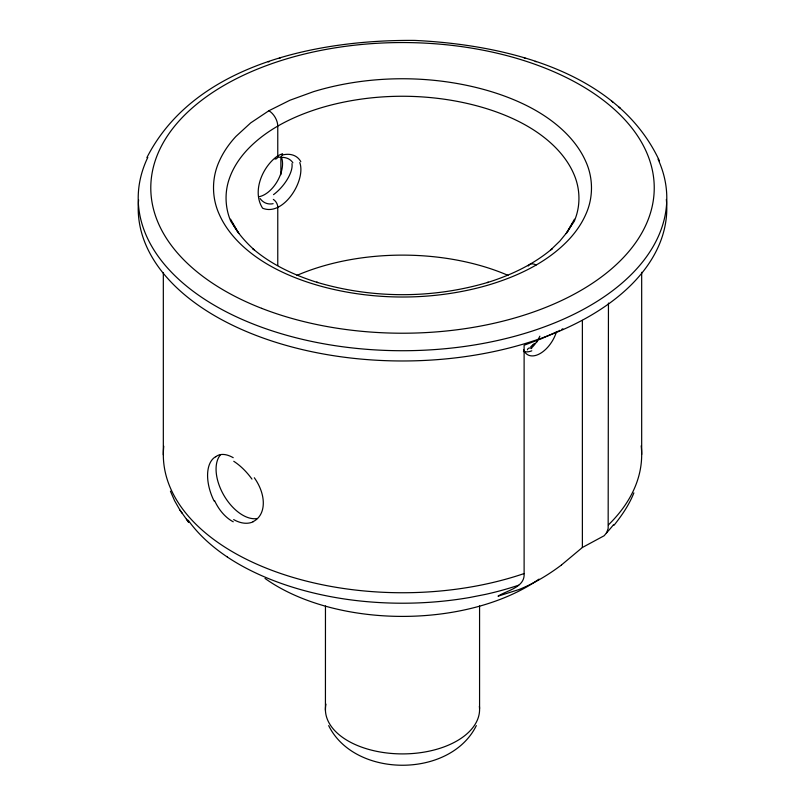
<?xml version="1.0" encoding="UTF-8"?>
<svg xmlns="http://www.w3.org/2000/svg" width="805" height="805" viewBox="0 0 805 805"><rect width="100%" height="100%" fill="white"/><g stroke="black" fill="none" stroke-linecap="round" stroke-linejoin="round"><path stroke-width="1.21" d="M325.431 710.221L325.462 605.984M479.569 708.591L479.569 605.954M561.518 564.949A198.956 114.874 -60 0 1 518.893 589.572L498.033 596.183C506.647 590.467 525.132 587.57 524.115 573.562L524.115 345.234L541.443 338.724L557.805 331.348M561.518 564.929L582.377 547.491L604.173 535.728L606.718 532.679L608.157 528.392L608.449 303.042M641.676 454.483L641.676 272.291M476.329 725.607C450.337 778.455 354.663 778.455 328.671 725.607M146.902 157.589C194.76 63.655 318.82 39.536 414.867 40.421C505.057 44.748 617.606 71.102 659.436 160.859M633.877 492.891C629.198 504.785 621.923 515.361 613.984 525.303M574.468 219.212L566.247 233.52L573.24 222.411L567.324 231.941L559.837 241.098L550.862 249.781L552.22 248.665C533.423 264.583 510.762 275.219 487.397 282.555L488.343 282.243C432.718 298.866 372.272 298.796 316.657 282.213L317.603 282.525C294.248 275.209 271.506 264.714 252.81 248.675L254.159 249.792C245.394 241.852 237.455 232.866 231.82 222.411L238.813 233.51L230.582 219.202M537.046 341.873L537.549 341.169M532.316 345.516L534.369 343.463M530.686 346.854L532.759 345.144M268.89 110.738L250.717 122.873L235.895 136.458A192.898 111.372 0 0 0 219.202 161.392C211.594 178.026 211.635 197.748 219.262 214.361A194.317 112.187 0 0 0 240.504 243.985C258.667 261.524 281.639 273.227 305.326 281.418A194.317 112.187 0 0 0 356.635 293.674C387.004 298.112 418.006 298.132 448.385 293.704A192.898 111.372 0 0 0 491.583 284.074C520.211 275.129 548.346 261.454 569.105 239.316A192.898 111.372 0 0 0 585.798 214.371C593.406 197.738 593.365 178.026 585.738 161.403A194.317 112.187 0 0 0 564.496 131.779C546.333 114.25 523.361 102.537 499.674 94.356A194.317 112.187 0 0 0 448.365 82.09C417.996 77.652 386.994 77.642 356.615 82.06A192.898 111.372 0 0 0 313.417 91.7L289.901 100.253L268.89 110.738A12.558 7.245 60 0 1 277.765 126.123L277.765 155.848A6.279 3.623 60 0 1 274.958 158.998M277.765 155.848C262.49 166.444 251.754 191.499 262.611 208.203C283.3 216.847 306.272 180.34 299.772 162.6M561.85 329.305L562.856 328.782M558.821 330.845L559.837 330.332M268.236 61.925L269.273 61.593M279.365 58.282L280.311 57.97M524.115 57.789L525.061 58.101M535.174 61.391L536.2 61.733M611.629 101.108L612.937 102.185M619.015 107.135L620.363 108.252M170.419 491.171L174.584 500.72L179.938 510.078L188.632 522.284L186.448 519.195M179.938 510.078L182.192 513.258M231.045 221.878C225.038 208.213 224.384 192.345 229.465 178.277A179.827 103.825 0 0 1 246.974 150.122C266.344 129.444 292.618 116.685 319.344 108.333A179.827 103.825 0 0 1 368.116 98.23C393.756 95.252 419.777 95.644 445.316 99.367A181.407 104.731 0 0 1 493.213 110.818C515.331 118.456 536.774 129.394 553.739 145.765A181.407 104.731 0 0 1 573.562 173.417C579.872 187.324 580.767 203.585 575.535 217.984A179.827 103.825 0 0 1 574.035 221.888M582.377 320.38L582.377 547.491M280.885 157.85L280.885 174.685M277.765 265.489L277.765 207.106A6.279 3.623 60 0 0 273.328 199.419M163.324 272.643L163.324 454.835M479.388 706.237A77.079 44.496 0 0 1 400.669 753.893A77.079 44.496 0 0 1 325.965 704.123M518.611 585.215A230.451 133.046 0 0 1 485.506 594.382L469.728 597.491A233.4 134.757 0 0 1 370.733 601.969A226.909 131.004 0 0 1 338.15 597.984A233.47 134.797 0 0 1 250.898 570.614A226.718 130.893 0 0 1 227.332 557.03M641.193 445.829A239.176 138.088 0 0 1 608.449 524.86M524.105 573.562A239.176 138.088 0 0 1 277.645 572.436A239.176 138.088 0 0 1 163.767 446.232M227.342 557.02A233.51 134.817 0 0 1 188.219 520.251M613.49 524.739A230.139 132.865 0 0 1 606.326 533.051M538.998 579.127A176.577 101.943 0 0 1 265.006 578.423M666.339 199.459A264.292 152.588 0 0 1 402.832 360.972A264.292 152.588 0 0 1 138.621 199.841M281.438 157.247A25.106 14.5 -60 0 1 277.604 180.783A25.106 14.5 -60 0 1 259.311 196.651M556.517 331.69A25.106 14.5 -60 0 1 539.753 353.757A25.106 14.5 -60 0 1 523.562 349.742M658.027 159.159A264.292 152.588 0 0 1 400.94 350.718A264.292 152.588 0 0 1 147.788 157.428M528.231 266.012A12.558 7.245 60 0 1 536.11 265.026M527.406 349.823A6.279 3.623 60 0 1 531.672 348.575M539.873 336.188A24.895 11.169 -69.1 0 1 531.662 347.78M531.803 350.829A24.945 17.136 -71.9 0 1 523.431 351.503M278.148 157.086A6.279 4.196 74.3 0 0 282.605 153.795A28.94 19.119 -68.3 0 0 277.775 155.939M282.424 154.993A30.721 20.246 -52.2 0 1 300.808 161.684M291.963 163.656A24.895 10.837 -50.1 0 1 273.509 194.649M273.126 203.675A24.945 17.167 -72.1 0 1 260.126 198.594M281.589 157.398A25.106 16.996 -50.1 0 1 292.899 162.801M296.985 275.35A176.406 101.843 0 0 1 508.015 275.35M257.167 518.521A37.523 21.614 59.9 0 1 223.881 495.337A37.523 21.614 59.9 0 1 220.349 454.966M254.32 477.757A37.402 24.985 50.6 0 1 253.092 521.64M253.193 521.791A37.412 23.929 61.7 0 1 233.671 519.587M233.249 521.791A37.402 24.864 69 0 1 214.613 500.69M214.11 501.032A37.402 20.89 65.5 0 1 215.629 456.727M215.69 456.827A37.412 19.119 58.5 0 1 233.209 457.683M233.772 461.295A37.422 17.75 52.4 0 1 251.965 479.116M261.665 308.345A251.734 145.343 0 0 0 653.62 198.07A251.734 145.343 0 0 0 292.225 57.236A251.734 145.343 0 0 0 261.665 308.345"/></g></svg>
